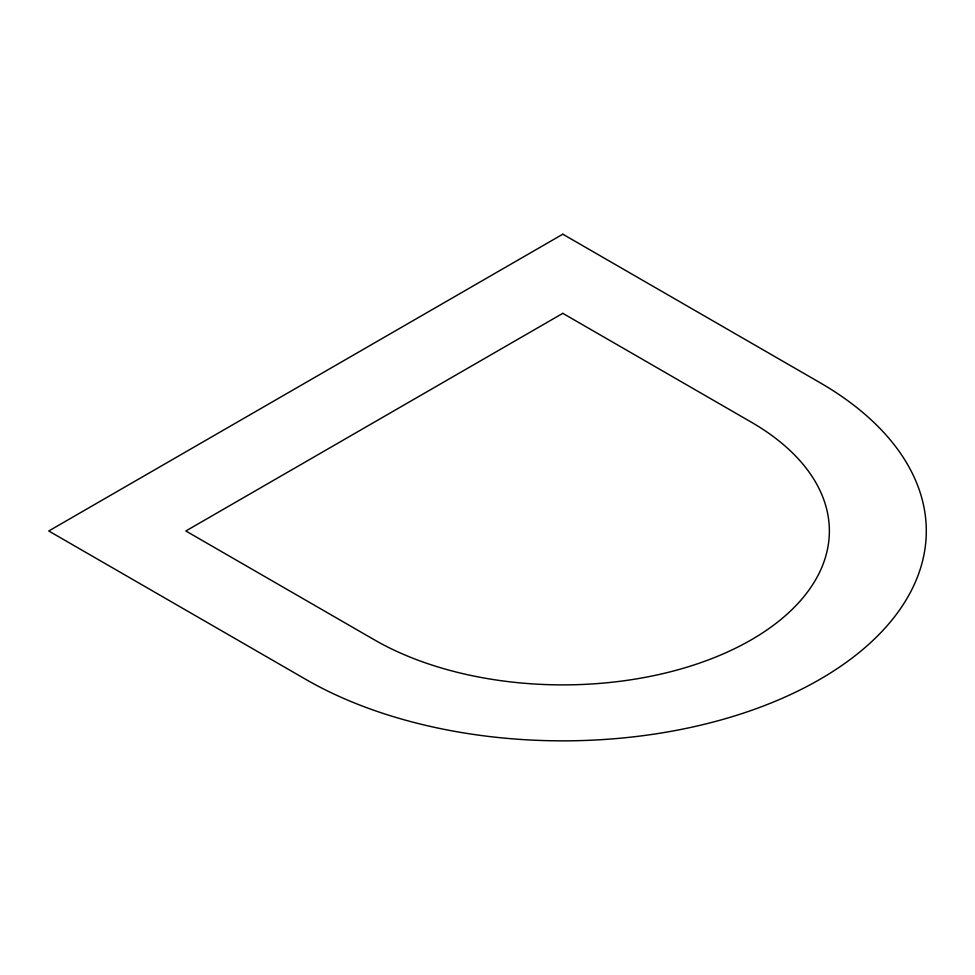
<?xml version="1.0" encoding="UTF-8"?>
<svg xmlns="http://www.w3.org/2000/svg" width="975" height="975" viewBox="0 0 975 975"><rect width="100%" height="100%" fill="white"/><g stroke="black" fill="none" stroke-linecap="round" stroke-linejoin="round"><path stroke-width="1.46" d="M562.819 234.195L48.75 530.985L305.784 679.38A363.492 209.869 0 0 0 819.841 679.38A363.492 209.869 0 0 0 819.841 382.59L562.819 234.195M562.819 313.328L185.835 530.985L374.327 639.807A266.565 153.904 0 0 0 751.298 639.807A266.565 153.904 0 0 0 751.298 422.163L562.819 313.328"/></g></svg>
